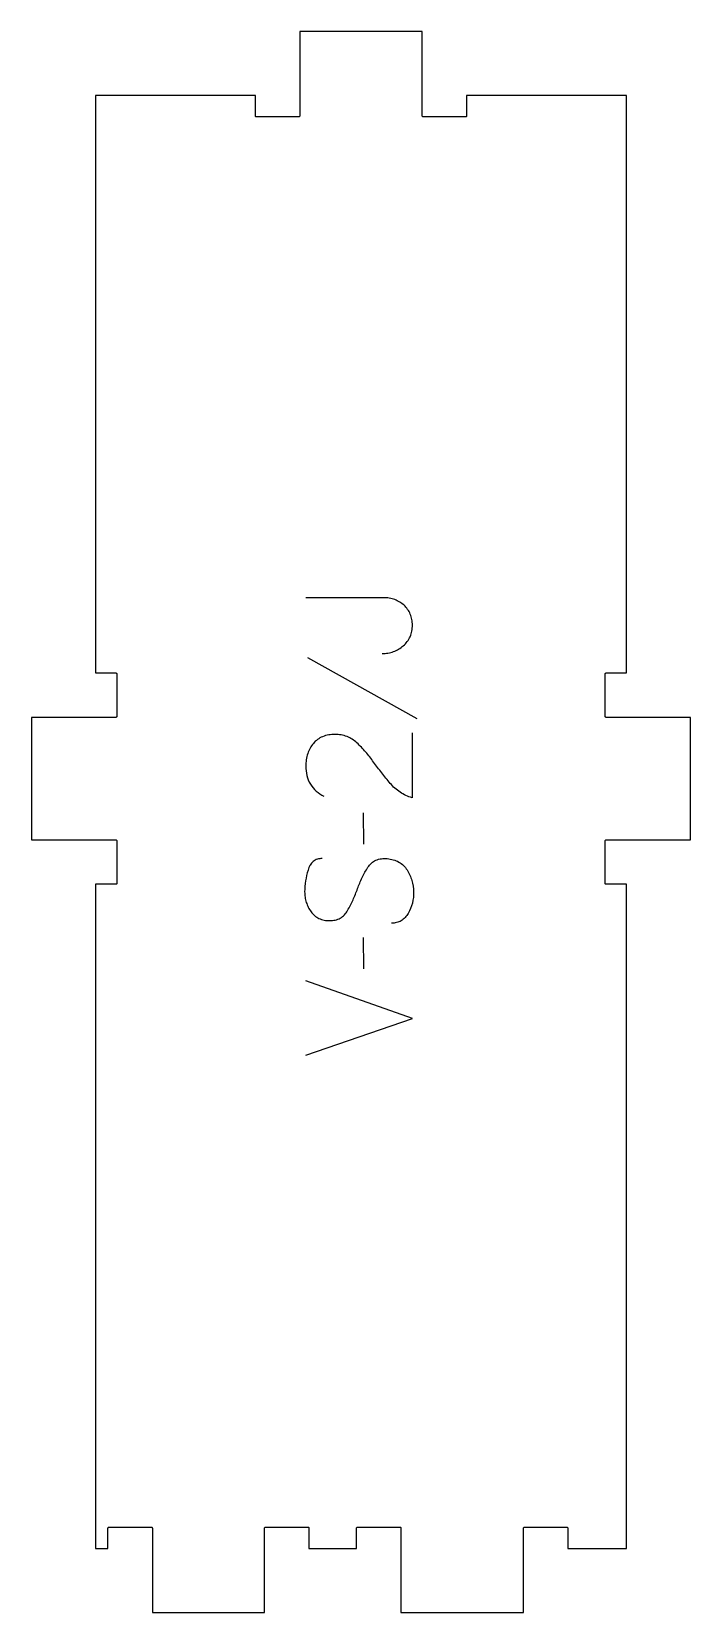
# Model space of a CAD drawing. Extents: x 0 to 186, y 0 to 445.
import ezdxf

# ---------------------------------------------------------------- set-up
doc = ezdxf.new("R2010")
doc.units = 0
doc.layers.add('1_ANYTOOL_1MMDEEP_LABELS_S', color=2, linetype='CONTINUOUS')
doc.layers.add('4_ANYTOOL_CUTTHROUGH_OUTSI', color=5, linetype='CONTINUOUS')

msp = doc.modelspace()

# ---------------------------------------------------------------- linework, layer by layer
at = {"layer": '1_ANYTOOL_1MMDEEP_LABELS_S'}
for p, q in [((77.699582, 268.836523), (108.471011, 251.650809)), ((93.342439, 225.036523), (93.428154, 216.250809)), ((93.342439, 189.97938), (93.428154, 181.193666))]:
    msp.add_line(p, q, dxfattribs=at)
for points in [[(98.742439, 269.907952, 0.042103), (100.342871, 270.042958, 0.047252), (101.892439, 270.459738, 0.047186), (103.346863, 271.164966, 0.040905), (104.656725, 272.115095, 0.051999), (105.764413, 273.286189, 0.059275), (106.585297, 274.670452, 0.058727), (107.076335, 276.260472, 0.045585), (107.228154, 277.922238, 0.043776), (107.089107, 279.507369, 0.056372), (106.638868, 281.02938, 0.056967), (105.889308, 282.356764, 0.051325), (104.871011, 283.493666, 0.045772), (103.640111, 284.422301, 0.04947), (102.256725, 285.100809, 0.049135), (100.717676, 285.508488, 0.04021), (99.128154, 285.636523), (77.228154, 285.636523)], [(107.185297, 247.622238), (107.142439, 229.322238, -0.034491), (105.395107, 229.985016, -0.037732), (103.762082, 230.89188, -0.037744), (102.287446, 232.031175, -0.03482), (100.992439, 233.372238, -0.00859), (98.593857, 236.331462, -0.008791), (96.299582, 239.372238, 0.020588), (94.06614, 242.191526, 0.025206), (91.585297, 244.793666, 0.046908), (90.284055, 245.814261, 0.051091), (88.810297, 246.561523, 0.050722), (87.162122, 247.010256, 0.041139), (85.456725, 247.150809, 0.039396), (83.649139, 247.008164, 0.058519), (81.910297, 246.518666, 0.060358), (80.503181, 245.728108, 0.061397), (79.328154, 244.622238, 0.048006), (78.406194, 243.266281, 0.045901), (77.753154, 241.761523, 0.045216), (77.350594, 240.021462, 0.034258), (77.228154, 238.236523, 0.055622), (77.522141, 235.601953, 0.079896), (78.503154, 233.157952, 0.080617), (80.168854, 231.188564, 0.060287), (82.328154, 229.750809)], [(81.813868, 212.222238, 0.071867), (80.477261, 212.029124, 0.100684), (79.296011, 211.402595, 0.047558), (78.81956, 210.928041, 0.038563), (78.430832, 210.378041, 0.037928), (78.083364, 209.680853, 0.026634), (77.828154, 208.943666, 0.028461), (77.142171, 205.920333, 0.041577), (76.885297, 202.836523, 0.036938), (76.996436, 201.334163, 0.041531), (77.340654, 199.868666, 0.041583), (77.917862, 198.491289, 0.038125), (78.706725, 197.222238, 0.057611), (79.698629, 196.152085, 0.065808), (80.919225, 195.357952, 0.06469), (82.37878, 194.880456, 0.046778), (83.913868, 194.736523, 0.052235), (85.46371, 194.898879, 0.075448), (86.913868, 195.443666, 0.076671), (88.086921, 196.359758, 0.061023), (88.971011, 197.565095, 0.021951), (90.498357, 200.593949, 0.018213), (91.778154, 203.736523, -0.02405), (93.083616, 206.838008, -0.02981), (94.713868, 209.77938, -0.068439), (95.679799, 210.920682, -0.079282), (96.931725, 211.72938, -0.076308), (98.510407, 212.15438, -0.047772), (100.156725, 212.17938, -0.046243), (101.837684, 211.886146, -0.06359), (103.408511, 211.236523, -0.064671), (104.6927, 210.263699, -0.057073), (105.706725, 209.007952, -0.067522), (107.069635, 206.039644, -0.070793), (107.571011, 202.815095, -0.064027), (107.208496, 199.67608, -0.070447), (106.028154, 196.750809, -0.054374), (105.178521, 195.592392, -0.074742), (104.067439, 194.693666, -0.075199), (102.761061, 194.170659, -0.057737), (101.356725, 194.007952)]]:
    msp.add_lwpolyline(points, format="xyb", dxfattribs=at)
msp.add_lwpolyline([(77.228154, 156.850809), (107.228154, 167.222238), (77.228154, 177.765095)], dxfattribs=at)
at = {"layer": '4_ANYTOOL_CUTTHROUGH_OUTSI'}
msp.add_lwpolyline([(18, 204.956456), (18, 18), (21.5, 18), (21.5, 23.75, -0.414214), (21.75, 24), (33.75, 24, -0.414214), (34, 23.75), (34, 0), (65.589, 0), (65.589, 23.75, -0.414214), (65.839, 24), (77.839, 24, -0.414214), (78.089, 23.75), (78.089, 18), (91.5, 18), (91.5, 23.75, -0.414214), (91.75, 24), (103.75, 24, -0.414214), (104, 23.75), (104, 0), (138.5, 0), (138.5, 23.75, -0.414214), (138.75, 24), (150.75, 24, -0.414214), (151, 23.75), (151, 18), (167.5, 18), (167.5, 204.956456), (161.75, 204.956456, -0.414214), (161.5, 205.206456), (161.5, 217.206456, -0.414214), (161.75, 217.456456), (185.5, 217.456456), (185.5, 251.956456), (161.75, 251.956456, -0.414214), (161.5, 252.206456), (161.5, 264.206456, -0.414214), (161.75, 264.456456), (167.5, 264.456456), (167.5, 426.99904), (122.5, 426.99904), (122.5, 421.24904, -0.414214), (122.25, 420.99904), (110.25, 420.99904, -0.414214), (110, 421.24904), (110, 444.99904), (75.5, 444.99904), (75.5, 421.24904, -0.414214), (75.25, 420.99904), (63.25, 420.99904, -0.414214), (63, 421.24904), (63, 426.99904), (18, 426.99904), (18, 264.456456), (23.75, 264.456456, -0.414214), (24, 264.206456), (24, 252.206456, -0.414214), (23.75, 251.956456), (0, 251.956456), (0, 217.456456), (23.75, 217.456456, -0.414214), (24, 217.206456), (24, 205.206456, -0.414214), (23.75, 204.956456)], format="xyb", close=True, dxfattribs=at)

doc.saveas('drawing.dxf')
